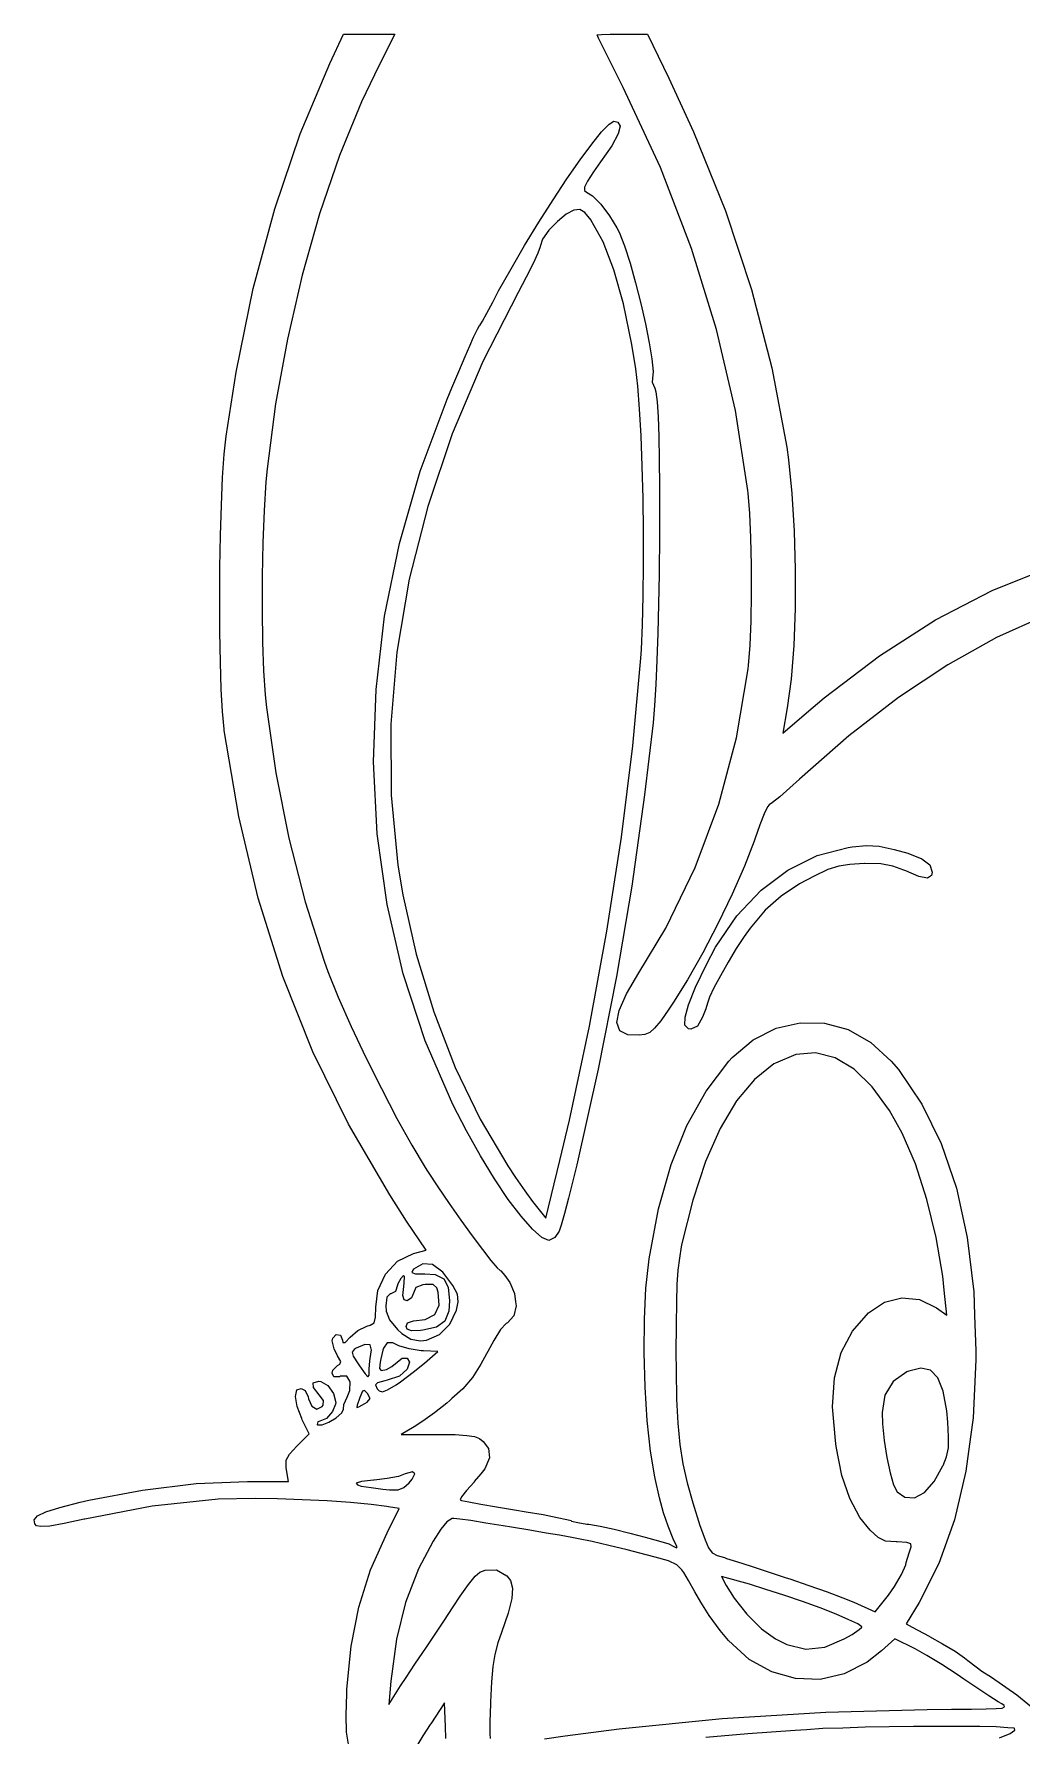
# Model space of a CAD drawing. Extents: x 83.8 to 115, y -111.3 to -88.6.
# Drawn here: x 97.532 to 99.988, y -109.097 to -104.865 of the extents above; entities that cross this region are included whole.
import ezdxf

# ---------------------------------------------------------------- set-up
doc = ezdxf.new("R2010")
doc.units = 0
doc.layers.add('BLACK', color=7, linetype='CONTINUOUS')

msp = doc.modelspace()

# ---------------------------------------------------------------- linework, layer by layer
at = {"layer": 'BLACK', "linetype": 'CONTINUOUS'}
for p, q in [((98.2669, -104.938), (98.3008, -104.865)), ((98.3008, -104.865), (98.4291, -104.865)), ((98.4291, -104.865), (98.3886, -104.944)), ((98.9353, -104.875), (98.9317, -104.867)), ((98.9317, -104.867), (98.932, -104.867)), ((98.932, -104.867), (98.9422, -104.866)), ((98.9452, -104.895), (98.9353, -104.875)), ((98.9422, -104.866), (98.9643, -104.865)), ((98.9643, -104.865), (98.9942, -104.865)), ((98.9942, -104.865), (99.0568, -104.865)), ((99.0568, -104.865), (99.1102, -104.975)), ((98.9601, -104.925), (98.9452, -104.895)), ((98.1937, -105.113), (98.2669, -104.938)), ((98.3886, -104.944), (98.3455, -105.034)), ((98.979, -104.963), (98.9601, -104.925)), ((98.9968, -104.998), (98.979, -104.963)), ((99.089, -105.197), (98.9968, -104.998)), ((99.1102, -104.975), (99.1716, -105.108)), ((98.3455, -105.034), (98.2911, -105.167)), ((98.9429, -105.108), (98.9617, -105.089)), ((98.9617, -105.089), (98.9736, -105.082)), ((98.9736, -105.082), (98.9836, -105.084)), ((98.9836, -105.084), (98.9893, -105.094)), ((98.1303, -105.3), (98.1937, -105.113)), ((98.9183, -105.139), (98.9429, -105.108)), ((98.9841, -105.113), (98.9679, -105.143)), ((98.9893, -105.094), (98.9841, -105.113)), ((99.1716, -105.108), (99.2511, -105.305)), ((98.2911, -105.167), (98.2417, -105.312)), ((98.8892, -105.178), (98.9183, -105.139)), ((98.9679, -105.143), (98.9404, -105.183)), ((98.8567, -105.225), (98.8892, -105.178)), ((98.9226, -105.208), (98.9074, -105.231)), ((98.9404, -105.183), (98.9226, -105.208)), ((99.1664, -105.398), (99.089, -105.197)), ((98.8221, -105.277), (98.8567, -105.225)), ((98.9003, -105.246), (98.9001, -105.254)), ((98.9001, -105.254), (98.9057, -105.258)), ((98.9074, -105.231), (98.9003, -105.246)), ((98.9057, -105.258), (98.9201, -105.267)), ((98.0769, -105.498), (98.1303, -105.3)), ((98.7865, -105.333), (98.8221, -105.277)), ((98.874, -105.303), (98.855, -105.313)), ((98.8741, -105.303), (98.874, -105.303)), ((98.889, -105.301), (98.8741, -105.303)), ((98.9015, -105.309), (98.889, -105.301)), ((98.9201, -105.267), (98.9412, -105.288)), ((98.9412, -105.288), (98.9628, -105.317)), ((98.2417, -105.312), (98.1983, -105.465)), ((98.7513, -105.391), (98.7865, -105.333)), ((98.8329, -105.331), (98.8118, -105.353)), ((98.855, -105.313), (98.8329, -105.331)), ((98.9166, -105.328), (98.9015, -105.309)), ((98.9172, -105.329), (98.9166, -105.328)), ((98.9467, -105.382), (98.9172, -105.329)), ((98.9628, -105.317), (98.9811, -105.347)), ((99.2511, -105.305), (99.3158, -105.5)), ((98.7962, -105.375), (98.79, -105.393)), ((98.8118, -105.353), (98.7962, -105.375)), ((98.9733, -105.451), (98.9467, -105.382)), ((98.9811, -105.347), (98.9862, -105.358)), ((98.9862, -105.358), (98.9995, -105.392)), ((98.7176, -105.449), (98.7513, -105.391)), ((98.7843, -105.41), (98.7723, -105.436)), ((98.7898, -105.394), (98.7843, -105.41)), ((98.79, -105.393), (98.7898, -105.394)), ((98.9995, -105.392), (99.0135, -105.435)), ((99.2287, -105.6), (99.1664, -105.398)), ((98.1983, -105.465), (98.1616, -105.624)), ((98.6866, -105.504), (98.7176, -105.449)), ((98.7554, -105.47), (98.7352, -105.508)), ((98.7723, -105.436), (98.7554, -105.47)), ((98.9972, -105.536), (98.9733, -105.451)), ((99.0135, -105.435), (99.0274, -105.484)), ((98.034, -105.706), (98.0769, -105.498)), ((98.7352, -105.508), (98.6478, -105.679)), ((98.6722, -105.532), (98.6866, -105.504)), ((99.0274, -105.484), (99.0405, -105.535)), ((99.3158, -105.5), (99.3662, -105.695)), ((98.6579, -105.559), (98.6722, -105.532)), ((99.0181, -105.637), (98.9972, -105.536)), ((99.0405, -105.535), (99.0521, -105.586)), ((98.6246, -105.619), (98.6341, -105.599)), ((98.6341, -105.599), (98.6396, -105.59)), ((98.6396, -105.59), (98.6399, -105.59)), ((98.6399, -105.59), (98.6464, -105.579)), ((98.6464, -105.579), (98.6579, -105.559)), ((99.0521, -105.586), (99.0615, -105.633)), ((99.2754, -105.801), (99.2287, -105.6)), ((98.1616, -105.624), (98.1324, -105.785)), ((98.604, -105.667), (98.6156, -105.64)), ((98.6156, -105.64), (98.6246, -105.619)), ((99.0281, -105.698), (99.0181, -105.637)), ((99.0615, -105.633), (99.068, -105.673)), ((98.6478, -105.679), (98.5717, -105.859)), ((98.5883, -105.704), (98.604, -105.667)), ((99.068, -105.673), (99.0708, -105.704)), ((98.0093, -105.865), (98.034, -105.706)), ((98.5709, -105.745), (98.5883, -105.704)), ((99.0331, -105.741), (99.0281, -105.698)), ((99.0692, -105.722), (99.0685, -105.731)), ((99.0708, -105.704), (99.0692, -105.722)), ((99.3662, -105.695), (99.403, -105.892)), ((98.5591, -105.773), (98.5709, -105.745)), ((99.0374, -105.797), (99.0331, -105.741)), ((99.0685, -105.731), (99.0753, -105.746)), ((99.0753, -105.746), (99.078, -105.755)), ((99.078, -105.755), (99.0809, -105.78)), ((98.1324, -105.785), (98.1115, -105.946)), ((98.4919, -105.952), (98.5591, -105.773)), ((99.041, -105.864), (99.0374, -105.797)), ((99.0809, -105.78), (99.0832, -105.817)), ((99.3061, -106), (99.2754, -105.801)), ((99.0832, -105.817), (99.085, -105.866)), ((98.0046, -105.91), (98.0093, -105.865)), ((98.5717, -105.859), (98.5105, -106.04)), ((99.0438, -105.94), (99.041, -105.864)), ((99.085, -105.866), (99.0862, -105.924)), ((99.403, -105.892), (99.4074, -105.924)), ((98.0007, -105.968), (98.0046, -105.91)), ((99.0862, -105.924), (99.0869, -105.989)), ((99.4074, -105.924), (99.416, -106.008)), ((97.9977, -106.037), (98.0007, -105.968)), ((98.1084, -105.979), (98.1039, -106.05)), ((98.1115, -105.946), (98.1084, -105.979)), ((98.44, -106.132), (98.4919, -105.952)), ((99.0458, -106.02), (99.0438, -105.94)), ((99.0469, -106.102), (99.0458, -106.02)), ((99.0869, -105.989), (99.087, -106.059)), ((99.3069, -106.007), (99.3061, -106)), ((99.311, -106.057), (99.3069, -106.007)), ((99.416, -106.008), (99.4216, -106.101)), ((97.9954, -106.112), (97.9977, -106.037)), ((98.1039, -106.05), (98.1007, -106.13)), ((98.5105, -106.04), (98.4646, -106.221)), ((99.087, -106.059), (99.0867, -106.133)), ((99.3139, -106.118), (99.311, -106.057)), ((99.0471, -106.184), (99.0469, -106.102)), ((99.4216, -106.101), (99.4242, -106.197)), ((97.994, -106.192), (97.9954, -106.112)), ((98.1007, -106.13), (98.099, -106.213)), ((98.4034, -106.313), (98.44, -106.132)), ((99.0867, -106.133), (99.0861, -106.184)), ((99.3154, -106.186), (99.3139, -106.118)), ((97.9935, -106.273), (97.994, -106.192)), ((99.0464, -106.262), (99.0471, -106.184)), ((99.0861, -106.184), (99.0858, -106.208)), ((99.3155, -106.256), (99.3154, -106.186)), ((99.9137, -106.249), (100.056, -106.192)), ((98.099, -106.213), (98.0986, -106.297)), ((98.4646, -106.221), (98.434, -106.402)), ((99.0858, -106.208), (99.0845, -106.283)), ((99.4242, -106.197), (99.4238, -106.294)), ((97.9938, -106.352), (97.9935, -106.273)), ((99.0447, -106.334), (99.0464, -106.262)), ((99.3144, -106.324), (99.3155, -106.256)), ((99.7729, -106.322), (99.9137, -106.249)), ((98.0986, -106.297), (98.0998, -106.377)), ((98.3821, -106.495), (98.4034, -106.313)), ((99.0845, -106.283), (99.0827, -106.355)), ((99.4238, -106.294), (99.4204, -106.386)), ((100.043, -106.313), (99.9246, -106.366)), ((97.9951, -106.427), (97.9938, -106.352)), ((99.0418, -106.396), (99.0447, -106.334)), ((99.0827, -106.355), (99.0804, -106.422)), ((99.3119, -106.385), (99.3144, -106.324)), ((99.6336, -106.411), (99.7729, -106.322)), ((98.0998, -106.377), (98.1025, -106.449)), ((98.434, -106.402), (98.419, -106.581)), ((99.0405, -106.417), (99.0418, -106.396)), ((99.3081, -106.435), (99.3119, -106.385)), ((99.4204, -106.386), (99.4139, -106.469)), ((99.9246, -106.366), (99.8037, -106.434)), ((97.9972, -106.494), (97.9951, -106.427)), ((99.0205, -106.635), (99.0405, -106.417)), ((99.0804, -106.422), (99.0776, -106.483)), ((99.2783, -106.615), (99.3071, -106.444)), ((99.3071, -106.444), (99.3081, -106.435)), ((99.4961, -106.516), (99.6336, -106.411)), ((99.8037, -106.434), (99.6812, -106.515)), ((98.1025, -106.449), (98.1067, -106.508)), ((99.0776, -106.483), (99.0744, -106.535)), ((99.4139, -106.469), (99.4044, -106.541)), ((98.0004, -106.55), (97.9972, -106.494)), ((98.1067, -106.508), (98.1101, -106.54)), ((98.376, -106.675), (98.3821, -106.495)), ((99.4522, -106.553), (99.4961, -106.516)), ((99.6812, -106.515), (99.5579, -106.61)), ((98.0044, -106.594), (98.0004, -106.55)), ((98.1101, -106.54), (98.1328, -106.702)), ((99.0744, -106.535), (99.0708, -106.578)), ((99.4044, -106.541), (99.3935, -106.604)), ((99.3935, -106.604), (99.4522, -106.553)), ((98.0048, -106.597), (98.0044, -106.594)), ((98.0409, -106.811), (98.0048, -106.597)), ((98.419, -106.581), (98.4198, -106.758)), ((99.0708, -106.578), (99.0499, -106.757)), ((99.2344, -106.78), (99.2783, -106.615)), ((99.5579, -106.61), (99.4345, -106.718)), ((98.9922, -106.862), (99.0205, -106.635)), ((98.3852, -106.854), (98.376, -106.675)), ((98.1328, -106.702), (98.165, -106.865)), ((99.4104, -106.74), (99.386, -106.762)), ((99.4345, -106.718), (99.4104, -106.74)), ((98.4198, -106.758), (98.4365, -106.932)), ((99.0499, -106.757), (99.018, -106.984)), ((99.1757, -106.938), (99.2344, -106.78)), ((99.3595, -106.782), (99.3554, -106.787)), ((99.3681, -106.776), (99.3595, -106.782)), ((99.386, -106.762), (99.3681, -106.776)), ((98.0892, -107.014), (98.0409, -106.811)), ((99.3469, -106.804), (99.3359, -106.832)), ((99.3554, -106.787), (99.3469, -106.804)), ((98.165, -106.865), (98.2055, -107.023)), ((98.4097, -107.03), (98.3852, -106.854)), ((98.956, -107.096), (98.9922, -106.862)), ((99.3235, -106.867), (99.3218, -106.872)), ((99.3359, -106.832), (99.3235, -106.867)), ((99.3218, -106.872), (99.2981, -106.934)), ((99.4062, -106.944), (99.4788, -106.908)), ((99.4788, -106.908), (99.556, -106.888)), ((99.556, -106.888), (99.5659, -106.886)), ((99.5659, -106.886), (99.6014, -106.883)), ((99.6014, -106.883), (99.6328, -106.885)), ((99.6328, -106.885), (99.67, -106.893)), ((99.67, -106.893), (99.7042, -106.902)), ((99.7042, -106.902), (99.7387, -106.916)), ((98.4365, -106.932), (98.4487, -107.006)), ((99.1024, -107.089), (99.1757, -106.938)), ((99.2981, -106.934), (99.2674, -107.004)), ((99.3394, -106.994), (99.4062, -106.944)), ((99.5056, -106.943), (99.4717, -106.959)), ((99.5326, -106.934), (99.5056, -106.943)), ((99.5601, -106.93), (99.5326, -106.934)), ((99.5953, -106.928), (99.5601, -106.93)), ((99.5967, -106.928), (99.5953, -106.928)), ((99.637, -106.929), (99.5967, -106.928)), ((99.6673, -106.934), (99.637, -106.929)), ((99.6944, -106.944), (99.6673, -106.934)), ((99.6989, -106.946), (99.6944, -106.944)), ((99.7318, -106.96), (99.6989, -106.946)), ((99.7387, -106.916), (99.7586, -106.931)), ((99.7586, -106.931), (99.765, -106.949)), ((99.765, -106.949), (99.7633, -106.958)), ((99.018, -106.984), (98.9798, -107.209)), ((99.2791, -107.058), (99.3394, -106.994)), ((99.4352, -106.978), (99.3891, -107.009)), ((99.4717, -106.959), (99.4352, -106.978)), ((99.7528, -106.964), (99.7318, -106.96)), ((99.7633, -106.958), (99.7528, -106.964)), ((98.1504, -107.209), (98.0892, -107.014)), ((98.2055, -107.023), (98.2529, -107.171)), ((98.4494, -107.202), (98.4097, -107.03)), ((98.4487, -107.006), (98.4818, -107.153)), ((99.2674, -107.004), (99.232, -107.078)), ((99.3891, -107.009), (99.3498, -107.044)), ((99.232, -107.078), (99.1943, -107.15)), ((99.2263, -107.136), (99.2791, -107.058)), ((99.3498, -107.044), (99.3118, -107.089)), ((98.9127, -107.332), (98.956, -107.096)), ((99.0354, -107.2), (99.1024, -107.089)), ((99.297, -107.109), (99.2778, -107.139)), ((99.3118, -107.089), (99.297, -107.109)), ((98.4818, -107.153), (98.5255, -107.297)), ((99.1943, -107.15), (99.1565, -107.217)), ((99.2033, -107.179), (99.2263, -107.136)), ((99.2778, -107.139), (99.2576, -107.173)), ((98.2249, -107.396), (98.1504, -107.209)), ((98.2529, -107.171), (98.262, -107.196)), ((98.262, -107.196), (98.2883, -107.26)), ((98.5044, -107.369), (98.4494, -107.202)), ((98.9798, -107.209), (98.9344, -107.439)), ((99.0045, -107.252), (99.0354, -107.2)), ((99.1766, -107.235), (99.2033, -107.179)), ((99.2383, -107.207), (99.2221, -107.237)), ((99.2576, -107.173), (99.2383, -107.207)), ((99.1565, -107.217), (99.1212, -107.273)), ((99.159, -107.279), (99.1766, -107.235)), ((99.2221, -107.237), (99.2109, -107.26)), ((98.2883, -107.26), (98.3205, -107.333)), ((98.9807, -107.323), (98.9862, -107.293)), ((98.9862, -107.293), (99.0045, -107.252)), ((99.1101, -107.29), (99.0897, -107.319)), ((99.1212, -107.273), (99.1101, -107.29)), ((99.1502, -107.31), (99.159, -107.279)), ((99.2021, -107.289), (99.1941, -107.31)), ((99.2065, -107.275), (99.2021, -107.289)), ((99.2067, -107.273), (99.2065, -107.275)), ((99.2109, -107.26), (99.2067, -107.273)), ((98.3205, -107.333), (98.3569, -107.41)), ((98.5255, -107.297), (98.5789, -107.435)), ((98.8628, -107.566), (98.9127, -107.332)), ((98.9879, -107.344), (98.9807, -107.323)), ((99.0897, -107.319), (99.0747, -107.337)), ((99.1501, -107.33), (99.1502, -107.31)), ((99.1585, -107.339), (99.1501, -107.33)), ((99.1809, -107.332), (99.1649, -107.34)), ((99.1941, -107.31), (99.1809, -107.332)), ((99.3765, -107.337), (99.4361, -107.324)), ((99.4361, -107.324), (99.4966, -107.325)), ((99.4966, -107.325), (99.5558, -107.341)), ((98.573, -107.527), (98.5044, -107.369)), ((99.0077, -107.354), (98.9879, -107.344)), ((99.0366, -107.355), (99.0077, -107.354)), ((99.0507, -107.353), (99.0366, -107.355)), ((99.0626, -107.348), (99.0507, -107.353)), ((99.0747, -107.337), (99.0626, -107.348)), ((99.1649, -107.34), (99.1585, -107.339)), ((99.2678, -107.41), (99.3197, -107.366)), ((99.3197, -107.366), (99.3765, -107.337)), ((99.5558, -107.341), (99.6119, -107.373)), ((99.6119, -107.373), (99.6627, -107.419)), ((98.3132, -107.576), (98.2249, -107.396)), ((98.3569, -107.41), (98.3953, -107.487)), ((99.2025, -107.494), (99.259, -107.419)), ((99.259, -107.419), (99.2678, -107.41)), ((99.4255, -107.403), (99.3755, -107.424)), ((99.475, -107.399), (99.4255, -107.403)), ((99.5234, -107.411), (99.475, -107.399)), ((99.5705, -107.439), (99.5234, -107.411)), ((99.6627, -107.419), (99.6806, -107.44)), ((98.5789, -107.435), (98.6408, -107.564)), ((98.9344, -107.439), (98.881, -107.677)), ((99.3707, -107.426), (99.3228, -107.465)), ((99.3755, -107.424), (99.3707, -107.426)), ((99.6158, -107.483), (99.5705, -107.439)), ((99.6806, -107.44), (99.7392, -107.526)), ((98.3953, -107.487), (98.434, -107.562)), ((99.1549, -107.579), (99.2025, -107.494)), ((99.3228, -107.465), (99.2783, -107.518)), ((99.6588, -107.542), (99.6158, -107.483)), ((98.6066, -107.593), (98.573, -107.527)), ((99.2783, -107.518), (99.2376, -107.587)), ((99.69, -107.598), (99.6588, -107.542)), ((99.7392, -107.526), (99.7873, -107.624)), ((98.416, -107.752), (98.3132, -107.576)), ((98.434, -107.562), (98.4709, -107.628)), ((98.6408, -107.564), (98.71, -107.68)), ((98.8393, -107.666), (98.8628, -107.566)), ((99.1157, -107.676), (99.1549, -107.579)), ((99.2376, -107.587), (99.2011, -107.669)), ((98.4709, -107.628), (98.504, -107.684)), ((98.6416, -107.655), (98.6066, -107.593)), ((99.723, -107.675), (99.69, -107.598)), ((99.7873, -107.624), (99.8248, -107.735)), ((98.6767, -107.712), (98.6416, -107.655)), ((98.8044, -107.81), (98.8393, -107.666)), ((99.2011, -107.669), (99.1693, -107.765)), ((98.504, -107.684), (98.5098, -107.693)), ((98.5098, -107.693), (98.5356, -107.732)), ((98.7107, -107.763), (98.6767, -107.712)), ((98.71, -107.68), (98.729, -107.709)), ((98.729, -107.709), (98.7517, -107.742)), ((98.8721, -107.714), (98.8608, -107.76)), ((98.881, -107.677), (98.8721, -107.714)), ((99.0846, -107.787), (99.1157, -107.676)), ((99.7517, -107.763), (99.723, -107.675)), ((98.458, -107.817), (98.416, -107.752)), ((98.5356, -107.732), (98.5638, -107.773)), ((98.7517, -107.742), (98.771, -107.768)), ((99.8248, -107.735), (99.8517, -107.858)), ((98.5638, -107.773), (98.5928, -107.815)), ((98.7425, -107.805), (98.7107, -107.763)), ((98.771, -107.768), (98.7839, -107.785)), ((98.7839, -107.785), (98.8044, -107.81)), ((98.8508, -107.798), (98.8427, -107.827)), ((98.8608, -107.76), (98.8508, -107.798)), ((99.0611, -107.911), (99.0846, -107.787)), ((99.1693, -107.765), (99.1425, -107.873)), ((99.7748, -107.858), (99.7517, -107.763)), ((98.5067, -107.889), (98.458, -107.817)), ((98.5928, -107.815), (98.6209, -107.854)), ((98.7708, -107.837), (98.7425, -107.805)), ((98.7944, -107.858), (98.7708, -107.837)), ((98.8376, -107.842), (98.8269, -107.858)), ((98.8427, -107.827), (98.8376, -107.842)), ((98.6209, -107.854), (98.6464, -107.888)), ((98.812, -107.865), (98.7944, -107.858)), ((98.8269, -107.858), (98.812, -107.865)), ((99.1409, -107.881), (99.1362, -107.909)), ((99.1425, -107.873), (99.1409, -107.881)), ((99.7909, -107.954), (99.7748, -107.858)), ((99.8517, -107.858), (99.8679, -107.993)), ((98.4053, -107.949), (98.4353, -107.917)), ((98.4353, -107.917), (98.4754, -107.898)), ((98.4984, -107.923), (98.4748, -107.937)), ((98.4754, -107.898), (98.5067, -107.889)), ((98.5228, -107.925), (98.4984, -107.923)), ((98.5482, -107.944), (98.5228, -107.925)), ((98.6464, -107.888), (98.6676, -107.915)), ((98.6676, -107.915), (98.683, -107.933)), ((99.0531, -107.984), (99.0601, -107.918)), ((99.0601, -107.918), (99.0611, -107.911)), ((99.1362, -107.909), (99.1327, -107.939)), ((98.3869, -107.99), (98.4053, -107.949)), ((98.4436, -107.96), (98.4363, -107.973)), ((98.4507, -107.952), (98.4436, -107.96)), ((98.4532, -107.955), (98.4507, -107.952)), ((98.4508, -107.98), (98.4519, -107.971)), ((98.4519, -107.971), (98.4532, -107.955)), ((98.4737, -107.939), (98.4711, -107.945)), ((98.4711, -107.945), (98.4801, -107.948)), ((98.4748, -107.937), (98.4737, -107.939)), ((98.4801, -107.948), (98.5031, -107.948)), ((98.5031, -107.948), (98.529, -107.95)), ((98.529, -107.95), (98.5503, -107.961)), ((98.5732, -107.977), (98.5482, -107.944)), ((98.5503, -107.961), (98.5613, -107.981)), ((98.683, -107.933), (98.6907, -107.94)), ((98.6907, -107.94), (98.6927, -107.941)), ((98.6927, -107.941), (98.7023, -107.952)), ((98.7023, -107.952), (98.7146, -107.97)), ((98.7146, -107.97), (98.7263, -107.997)), ((99.1327, -107.939), (99.1302, -107.975)), ((99.7948, -107.989), (99.7909, -107.954)), ((98.3817, -108.031), (98.3869, -107.99)), ((98.4092, -108.006), (98.4067, -108.028)), ((98.4175, -107.998), (98.4092, -108.006)), ((98.4192, -107.998), (98.4175, -107.998)), ((98.4302, -107.992), (98.4192, -107.998)), ((98.4317, -107.987), (98.4302, -107.992)), ((98.4363, -107.973), (98.4317, -107.987)), ((98.449, -108.002), (98.4508, -107.98)), ((98.4521, -108.013), (98.449, -108.002)), ((98.4592, -108.015), (98.4521, -108.013)), ((98.4703, -108.008), (98.4592, -108.015)), ((98.4748, -107.996), (98.4703, -108.008)), ((98.4813, -107.982), (98.4748, -107.996)), ((98.4983, -107.976), (98.4813, -107.982)), ((98.5043, -107.975), (98.4983, -107.976)), ((98.5237, -107.975), (98.5043, -107.975)), ((98.5331, -107.983), (98.5237, -107.975)), ((98.5365, -107.994), (98.5331, -107.983)), ((98.5391, -108.026), (98.5365, -107.994)), ((98.5613, -107.981), (98.5645, -108.015)), ((98.5843, -107.999), (98.5732, -107.977)), ((98.5863, -108.018), (98.5843, -107.999)), ((98.7263, -107.997), (98.7291, -108.018)), ((99.0493, -108.061), (99.0531, -107.984)), ((99.1302, -107.975), (99.1287, -108.019)), ((99.6464, -108.019), (99.6895, -108.008)), ((99.6895, -108.008), (99.7333, -108.012)), ((99.7333, -108.012), (99.7753, -108.033)), ((99.8008, -108.051), (99.7948, -107.989)), ((99.8679, -107.993), (99.8701, -108.051)), ((98.3809, -108.056), (98.3817, -108.031)), ((98.4067, -108.028), (98.4075, -108.041)), ((98.4075, -108.041), (98.4156, -108.063)), ((98.5041, -108.062), (98.5283, -108.049)), ((98.5283, -108.049), (98.5391, -108.026)), ((98.5627, -108.041), (98.5529, -108.066)), ((98.5645, -108.015), (98.5627, -108.041)), ((98.5656, -108.073), (98.5819, -108.039)), ((98.5819, -108.039), (98.5863, -108.018)), ((98.7246, -108.053), (98.709, -108.07)), ((98.7304, -108.028), (98.7246, -108.053)), ((98.7291, -108.018), (98.7304, -108.028)), ((99.1287, -108.019), (99.1279, -108.075)), ((99.5664, -108.091), (99.6066, -108.045)), ((99.6066, -108.045), (99.6464, -108.019)), ((99.7753, -108.033), (99.8008, -108.051)), ((99.8701, -108.051), (99.8733, -108.14)), ((98.3174, -108.106), (98.3371, -108.089)), ((98.3371, -108.089), (98.3588, -108.078)), ((98.3588, -108.078), (98.3676, -108.076)), ((98.3676, -108.076), (98.377, -108.07)), ((98.377, -108.07), (98.3809, -108.056)), ((98.4156, -108.063), (98.435, -108.087)), ((98.435, -108.087), (98.4459, -108.097)), ((98.4459, -108.097), (98.4684, -108.111)), ((98.4567, -108.079), (98.4599, -108.07)), ((98.4594, -108.086), (98.4567, -108.079)), ((98.4702, -108.09), (98.4594, -108.086)), ((98.4599, -108.07), (98.4754, -108.065)), ((98.4928, -108.089), (98.4702, -108.09)), ((98.4754, -108.065), (98.5041, -108.062)), ((98.4986, -108.088), (98.4928, -108.089)), ((98.5324, -108.081), (98.4986, -108.088)), ((98.5529, -108.066), (98.5324, -108.081)), ((98.5395, -108.099), (98.5656, -108.073)), ((98.6918, -108.087), (98.6745, -108.114)), ((98.7058, -108.072), (98.6918, -108.087)), ((98.709, -108.07), (98.7058, -108.072)), ((99.0487, -108.144), (99.0493, -108.061)), ((99.1279, -108.075), (99.1278, -108.144)), ((99.5382, -108.144), (99.5664, -108.091)), ((98.2733, -108.115), (98.2746, -108.108)), ((98.2778, -108.135), (98.2733, -108.115)), ((98.2746, -108.108), (98.283, -108.099)), ((98.2861, -108.152), (98.2778, -108.135)), ((98.283, -108.099), (98.2934, -108.101)), ((98.2934, -108.101), (98.2986, -108.113)), ((98.2986, -108.113), (98.2996, -108.119)), ((98.2996, -108.119), (98.305, -108.119)), ((98.305, -108.119), (98.3174, -108.106)), ((98.3277, -108.136), (98.3223, -108.143)), ((98.3327, -108.133), (98.3277, -108.136)), ((98.3541, -108.124), (98.3327, -108.133)), ((98.3678, -108.125), (98.3541, -108.124)), ((98.3711, -108.138), (98.3678, -108.125)), ((98.3703, -108.142), (98.3711, -108.138)), ((98.399, -108.138), (98.3937, -108.16)), ((98.4004, -108.133), (98.399, -108.138)), ((98.4095, -108.12), (98.4004, -108.133)), ((98.4238, -108.12), (98.4095, -108.12)), ((98.4386, -108.127), (98.4238, -108.12)), ((98.464, -108.135), (98.4386, -108.127)), ((98.4941, -108.14), (98.464, -108.135)), ((98.4684, -108.111), (98.4927, -108.115)), ((98.4927, -108.115), (98.5075, -108.113)), ((98.5, -108.14), (98.4941, -108.14)), ((98.5358, -108.141), (98.5, -108.14)), ((98.5075, -108.113), (98.5395, -108.099)), ((98.6745, -108.114), (98.6598, -108.141)), ((99.8733, -108.14), (99.8732, -108.162)), ((98.2749, -108.188), (98.2861, -108.176)), ((98.2943, -108.166), (98.2861, -108.152)), ((98.2861, -108.176), (98.2923, -108.173)), ((98.2923, -108.173), (98.2943, -108.166)), ((98.3223, -108.143), (98.3253, -108.153)), ((98.3253, -108.153), (98.3374, -108.172)), ((98.3374, -108.172), (98.3409, -108.177)), ((98.3409, -108.177), (98.3548, -108.197)), ((98.3651, -108.185), (98.3664, -108.165)), ((98.3664, -108.165), (98.3703, -108.142)), ((98.3922, -108.168), (98.3906, -108.184)), ((98.3937, -108.16), (98.3922, -108.168)), ((98.4077, -108.186), (98.4214, -108.179)), ((98.4214, -108.179), (98.4342, -108.168)), ((98.4342, -108.168), (98.4351, -108.167)), ((98.4351, -108.167), (98.4469, -108.158)), ((98.4469, -108.158), (98.4593, -108.158)), ((98.4593, -108.158), (98.465, -108.168)), ((98.465, -108.168), (98.4598, -108.185)), ((98.4742, -108.193), (98.5025, -108.17)), ((98.5025, -108.17), (98.5358, -108.141)), ((98.6429, -108.173), (98.6221, -108.206)), ((98.6563, -108.147), (98.6429, -108.173)), ((98.6598, -108.141), (98.6563, -108.147)), ((99.0511, -108.23), (99.0487, -108.144)), ((99.1278, -108.144), (99.128, -108.189)), ((99.522, -108.207), (99.5382, -108.144)), ((99.8732, -108.162), (99.8663, -108.306)), ((98.2256, -108.219), (98.2395, -108.215)), ((98.2262, -108.231), (98.2256, -108.219)), ((98.2395, -108.215), (98.2445, -108.216)), ((98.2445, -108.216), (98.262, -108.226)), ((98.2733, -108.195), (98.2749, -108.188)), ((98.2775, -108.204), (98.2733, -108.195)), ((98.2924, -108.204), (98.2775, -108.204)), ((98.2932, -108.203), (98.2924, -108.204)), ((98.3094, -108.203), (98.2932, -108.203)), ((98.3172, -108.215), (98.3094, -108.203)), ((98.3171, -108.238), (98.3179, -108.217)), ((98.3179, -108.217), (98.3172, -108.215)), ((98.3548, -108.197), (98.3619, -108.204)), ((98.3619, -108.204), (98.3646, -108.2)), ((98.3646, -108.2), (98.3651, -108.185)), ((98.3854, -108.219), (98.3803, -108.224)), ((98.3803, -108.224), (98.3851, -108.234)), ((98.4035, -108.214), (98.3854, -108.219)), ((98.3906, -108.184), (98.3951, -108.189)), ((98.3951, -108.189), (98.4077, -108.186)), ((98.4094, -108.213), (98.4035, -108.214)), ((98.4405, -108.203), (98.4094, -108.213)), ((98.4107, -108.237), (98.4324, -108.224)), ((98.4324, -108.224), (98.4428, -108.217)), ((98.4598, -108.185), (98.4405, -108.203)), ((98.4428, -108.217), (98.4742, -108.193)), ((98.6221, -108.206), (98.5981, -108.234)), ((99.128, -108.189), (99.1293, -108.26)), ((99.5173, -108.279), (99.522, -108.207)), ((99.6676, -108.216), (99.647, -108.25)), ((99.7015, -108.192), (99.6676, -108.216)), ((99.7063, -108.19), (99.7015, -108.192)), ((99.7365, -108.183), (99.7063, -108.19)), ((99.7605, -108.188), (99.7365, -108.183)), ((99.7788, -108.207), (99.7605, -108.188)), ((99.7921, -108.24), (99.7788, -108.207)), ((98.1816, -108.253), (98.1851, -108.237)), ((98.1857, -108.278), (98.1816, -108.253)), ((98.1851, -108.237), (98.1962, -108.233)), ((98.1962, -108.233), (98.2055, -108.238)), ((98.2055, -108.238), (98.2134, -108.254)), ((98.2134, -108.254), (98.2142, -108.259)), ((98.2142, -108.259), (98.2226, -108.277)), ((98.2406, -108.249), (98.2262, -108.231)), ((98.2518, -108.263), (98.2406, -108.249)), ((98.2504, -108.275), (98.2518, -108.263)), ((98.262, -108.226), (98.2759, -108.246)), ((98.2759, -108.246), (98.2817, -108.268)), ((98.3017, -108.273), (98.3099, -108.255)), ((98.3099, -108.255), (98.3171, -108.238)), ((98.3407, -108.258), (98.3354, -108.275)), ((98.3414, -108.256), (98.3407, -108.258)), ((98.348, -108.24), (98.3414, -108.256)), ((98.3537, -108.238), (98.348, -108.24)), ((98.3611, -108.246), (98.3537, -108.238)), ((98.3539, -108.271), (98.3602, -108.267)), ((98.3602, -108.267), (98.3672, -108.258)), ((98.3672, -108.258), (98.3611, -108.246)), ((98.3851, -108.234), (98.3902, -108.239)), ((98.3902, -108.239), (98.3981, -108.242)), ((98.3981, -108.242), (98.4107, -108.237)), ((98.5657, -108.263), (98.5579, -108.27)), ((98.5709, -108.258), (98.5657, -108.263)), ((98.5981, -108.234), (98.5709, -108.258)), ((99.0563, -108.313), (99.0511, -108.23)), ((99.1293, -108.26), (99.1322, -108.32)), ((99.647, -108.25), (99.6402, -108.293)), ((99.8008, -108.289), (99.7921, -108.24)), ((98.1972, -108.308), (98.1857, -108.278)), ((98.1986, -108.311), (98.1972, -108.308)), ((98.2226, -108.277), (98.235, -108.285)), ((98.235, -108.285), (98.2478, -108.278)), ((98.2589, -108.308), (98.2424, -108.315)), ((98.2478, -108.278), (98.2504, -108.275)), ((98.2737, -108.291), (98.2589, -108.308)), ((98.2651, -108.317), (98.2833, -108.306)), ((98.2815, -108.272), (98.2737, -108.291)), ((98.2817, -108.268), (98.2815, -108.272)), ((98.2833, -108.306), (98.2971, -108.294)), ((98.2971, -108.294), (98.3009, -108.285)), ((98.3009, -108.285), (98.3017, -108.273)), ((98.3354, -108.275), (98.3342, -108.281)), ((98.3342, -108.281), (98.3396, -108.279)), ((98.3396, -108.279), (98.3539, -108.271)), ((98.5273, -108.294), (98.4984, -108.315)), ((98.5579, -108.27), (98.5273, -108.294)), ((99.524, -108.363), (99.5173, -108.279)), ((99.6402, -108.293), (99.6412, -108.321)), ((99.8035, -108.317), (99.8008, -108.289)), ((99.8663, -108.306), (99.8599, -108.354)), ((98.185, -108.377), (98.2155, -108.346)), ((98.2155, -108.346), (98.1986, -108.311)), ((98.2375, -108.316), (98.2358, -108.323)), ((98.2358, -108.323), (98.2367, -108.324)), ((98.2367, -108.324), (98.2477, -108.324)), ((98.2424, -108.315), (98.2375, -108.316)), ((98.2477, -108.324), (98.2651, -108.317)), ((98.4767, -108.329), (98.4442, -108.348)), ((98.4442, -108.348), (98.5379, -108.348)), ((98.4984, -108.315), (98.4767, -108.329)), ((98.5379, -108.348), (98.5791, -108.348)), ((98.5791, -108.348), (98.6079, -108.35)), ((98.6079, -108.35), (98.6268, -108.353)), ((99.0642, -108.389), (99.0563, -108.313)), ((99.1322, -108.32), (99.1371, -108.373)), ((99.6412, -108.321), (99.6453, -108.363)), ((99.8057, -108.354), (99.8035, -108.317)), ((98.1668, -108.397), (98.185, -108.377)), ((98.6268, -108.353), (98.6391, -108.358)), ((98.6391, -108.358), (98.6483, -108.365)), ((98.6483, -108.365), (98.6614, -108.383)), ((98.6614, -108.383), (98.6639, -108.406)), ((99.0748, -108.453), (99.0642, -108.389)), ((99.1371, -108.373), (99.1447, -108.421)), ((99.5262, -108.378), (99.524, -108.363)), ((99.5405, -108.45), (99.5262, -108.378)), ((99.6453, -108.363), (99.6518, -108.405)), ((99.8005, -108.403), (99.8049, -108.381)), ((99.8049, -108.381), (99.8057, -108.354)), ((99.8599, -108.354), (99.8486, -108.439)), ((98.1584, -108.43), (98.1588, -108.412)), ((98.1593, -108.436), (98.1584, -108.43)), ((98.1588, -108.412), (98.1668, -108.397)), ((98.164, -108.465), (98.1593, -108.436)), ((98.6523, -108.433), (98.6422, -108.446)), ((98.6639, -108.406), (98.6523, -108.433)), ((99.1447, -108.421), (99.1552, -108.468)), ((99.6518, -108.405), (99.6599, -108.443)), ((99.7698, -108.465), (99.7916, -108.426)), ((99.7916, -108.426), (99.7919, -108.425)), ((99.7919, -108.425), (99.8005, -108.403)), ((97.8015, -108.486), (97.935, -108.47)), ((97.935, -108.47), (98.0621, -108.465)), ((98.0621, -108.465), (98.164, -108.465)), ((98.3459, -108.465), (98.3328, -108.469)), ((98.3328, -108.469), (98.3358, -108.473)), ((98.3358, -108.473), (98.3454, -108.476)), ((98.3454, -108.476), (98.3696, -108.48)), ((98.3755, -108.461), (98.3459, -108.465)), ((98.3775, -108.461), (98.3755, -108.461)), ((98.4098, -108.457), (98.3775, -108.461)), ((98.4377, -108.452), (98.4098, -108.457)), ((98.4546, -108.446), (98.4377, -108.452)), ((98.451, -108.48), (98.4644, -108.468)), ((98.4725, -108.441), (98.4546, -108.446)), ((98.4644, -108.468), (98.4719, -108.459)), ((98.4719, -108.459), (98.4786, -108.446)), ((98.4786, -108.446), (98.4725, -108.441)), ((98.6256, -108.466), (98.6068, -108.487)), ((98.6262, -108.465), (98.6256, -108.466)), ((98.6422, -108.446), (98.6262, -108.465)), ((99.0756, -108.457), (99.0748, -108.453)), ((99.0865, -108.505), (99.0756, -108.457)), ((99.1552, -108.468), (99.1693, -108.518)), ((99.5596, -108.507), (99.5405, -108.45)), ((99.6599, -108.443), (99.6688, -108.473)), ((99.6688, -108.473), (99.6777, -108.49)), ((99.7456, -108.492), (99.7698, -108.465)), ((99.8486, -108.439), (99.8204, -108.56)), ((97.5963, -108.529), (97.6462, -108.516)), ((97.6462, -108.516), (97.6679, -108.511)), ((97.6679, -108.511), (97.8015, -108.486)), ((97.9892, -108.509), (97.8254, -108.526)), ((98.0817, -108.507), (97.9892, -108.509)), ((98.1374, -108.508), (98.0817, -108.507)), ((98.1983, -108.51), (98.1374, -108.508)), ((98.2602, -108.513), (98.1983, -108.51)), ((98.3187, -108.517), (98.2602, -108.513)), ((98.3697, -108.522), (98.3187, -108.517)), ((98.3696, -108.48), (98.3987, -108.484)), ((98.3987, -108.484), (98.4152, -108.485)), ((98.4152, -108.485), (98.4367, -108.485)), ((98.4367, -108.485), (98.451, -108.48)), ((98.5944, -108.503), (98.5908, -108.51)), ((98.5908, -108.51), (98.5949, -108.512)), ((98.6068, -108.487), (98.5944, -108.503)), ((98.5949, -108.512), (98.6129, -108.515)), ((98.6129, -108.515), (98.6428, -108.521)), ((98.6428, -108.521), (98.6815, -108.528)), ((99.0967, -108.543), (99.0865, -108.505)), ((99.1693, -108.518), (99.1874, -108.574)), ((99.5848, -108.554), (99.5596, -108.507)), ((99.6777, -108.49), (99.6965, -108.504)), ((99.6965, -108.504), (99.7206, -108.505)), ((99.7206, -108.505), (99.7456, -108.492)), ((97.5318, -108.56), (97.5404, -108.55)), ((97.5341, -108.57), (97.5318, -108.56)), ((97.5404, -108.55), (97.5615, -108.54)), ((97.5615, -108.54), (97.5963, -108.529)), ((97.6567, -108.558), (97.6065, -108.569)), ((97.6582, -108.558), (97.6567, -108.558)), ((97.8254, -108.526), (97.6582, -108.558)), ((98.4088, -108.527), (98.3697, -108.522)), ((98.4128, -108.528), (98.4088, -108.527)), ((98.4096, -108.592), (98.4398, -108.532)), ((98.4398, -108.532), (98.4128, -108.528)), ((98.5711, -108.557), (98.5584, -108.565)), ((98.5758, -108.557), (98.5711, -108.557)), ((98.5902, -108.558), (98.5758, -108.557)), ((98.6177, -108.562), (98.5902, -108.558)), ((98.6548, -108.568), (98.6177, -108.562)), ((98.6815, -108.528), (98.7264, -108.535)), ((98.7264, -108.535), (98.7552, -108.54)), ((98.7552, -108.54), (98.7974, -108.547)), ((98.7974, -108.547), (98.8322, -108.554)), ((98.8322, -108.554), (98.8565, -108.559)), ((98.8565, -108.559), (98.8673, -108.562)), ((98.8673, -108.562), (98.8683, -108.563)), ((98.8683, -108.563), (98.8835, -108.567)), ((99.1082, -108.576), (99.0967, -108.543)), ((99.6104, -108.586), (99.5848, -108.554)), ((99.8204, -108.56), (99.7816, -108.669)), ((97.5383, -108.575), (97.5341, -108.57)), ((97.5485, -108.577), (97.5383, -108.575)), ((97.5708, -108.576), (97.5485, -108.577)), ((97.6065, -108.569), (97.5708, -108.576)), ((98.3686, -108.684), (98.4096, -108.592)), ((98.5433, -108.583), (98.5237, -108.613)), ((98.5584, -108.565), (98.5433, -108.583)), ((98.6981, -108.575), (98.6548, -108.568)), ((98.7192, -108.578), (98.6981, -108.575)), ((98.7645, -108.586), (98.7192, -108.578)), ((98.8054, -108.593), (98.7645, -108.586)), ((98.8384, -108.598), (98.8054, -108.593)), ((98.86, -108.602), (98.8384, -108.598)), ((98.865, -108.603), (98.86, -108.602)), ((98.8858, -108.607), (98.865, -108.603)), ((98.8835, -108.567), (98.9059, -108.571)), ((98.9059, -108.571), (98.9115, -108.571)), ((98.9115, -108.571), (98.9391, -108.576)), ((98.9391, -108.576), (98.9741, -108.583)), ((98.9741, -108.583), (99.0127, -108.593)), ((99.0127, -108.593), (99.0508, -108.603)), ((99.0508, -108.603), (99.0844, -108.612)), ((99.1228, -108.611), (99.1082, -108.576)), ((99.1874, -108.574), (99.189, -108.578)), ((99.189, -108.578), (99.2, -108.61)), ((99.6303, -108.604), (99.6104, -108.586)), ((99.649, -108.613), (99.6303, -108.604)), ((98.5237, -108.613), (98.4878, -108.682)), ((98.919, -108.614), (98.8858, -108.607)), ((98.9605, -108.624), (98.919, -108.614)), ((99.0066, -108.635), (98.9605, -108.624)), ((99.0535, -108.647), (99.0066, -108.635)), ((99.0763, -108.653), (99.0535, -108.647)), ((99.0844, -108.612), (99.1097, -108.62)), ((99.1097, -108.62), (99.1226, -108.626)), ((99.1226, -108.626), (99.1288, -108.63)), ((99.1305, -108.627), (99.1228, -108.611)), ((99.1288, -108.63), (99.1305, -108.627)), ((99.2, -108.61), (99.2088, -108.63)), ((99.2088, -108.63), (99.2179, -108.642)), ((99.2179, -108.642), (99.2302, -108.649)), ((99.675, -108.615), (99.649, -108.613)), ((99.6773, -108.615), (99.675, -108.615)), ((99.7014, -108.616), (99.6773, -108.615)), ((99.7004, -108.666), (99.7071, -108.642)), ((99.7119, -108.62), (99.7014, -108.616)), ((99.7071, -108.642), (99.7122, -108.627)), ((99.7122, -108.627), (99.7119, -108.62)), ((98.3391, -108.777), (98.3686, -108.684)), ((98.4878, -108.682), (98.4557, -108.766)), ((98.6289, -108.7), (98.6397, -108.69)), ((98.6397, -108.69), (98.6531, -108.685)), ((98.6531, -108.685), (98.6819, -108.684)), ((98.6819, -108.684), (98.7075, -108.699)), ((99.1091, -108.662), (99.0763, -108.653)), ((99.1297, -108.672), (99.1091, -108.662)), ((99.1427, -108.684), (99.1297, -108.672)), ((99.1471, -108.691), (99.1427, -108.684)), ((99.2302, -108.649), (99.2483, -108.654)), ((99.2483, -108.654), (99.253, -108.656)), ((99.253, -108.656), (99.2784, -108.664)), ((99.2784, -108.664), (99.3144, -108.675)), ((99.3144, -108.675), (99.3568, -108.689)), ((99.3568, -108.689), (99.4016, -108.704)), ((99.6886, -108.696), (99.6988, -108.672)), ((99.6988, -108.672), (99.7004, -108.666)), ((99.7816, -108.669), (99.7325, -108.766)), ((98.591, -108.75), (98.6118, -108.721)), ((98.6118, -108.721), (98.6289, -108.7)), ((98.7075, -108.699), (98.7161, -108.711)), ((98.7161, -108.711), (98.7213, -108.73)), ((98.7213, -108.73), (98.7195, -108.756)), ((99.1585, -108.711), (99.1471, -108.691)), ((99.1744, -108.739), (99.1585, -108.711)), ((99.3104, -108.72), (99.2407, -108.701)), ((99.2407, -108.701), (99.2524, -108.723)), ((99.2524, -108.723), (99.2721, -108.755)), ((99.3515, -108.733), (99.3104, -108.72)), ((99.4016, -108.704), (99.411, -108.707)), ((99.411, -108.707), (99.4579, -108.723)), ((99.4579, -108.723), (99.5033, -108.739)), ((99.6563, -108.747), (99.6714, -108.726)), ((99.6714, -108.726), (99.6886, -108.696)), ((98.4557, -108.766), (98.4332, -108.857)), ((98.5739, -108.776), (98.591, -108.75)), ((98.7195, -108.756), (98.7105, -108.792)), ((99.1892, -108.765), (99.1744, -108.739)), ((99.2106, -108.798), (99.1892, -108.765)), ((99.2721, -108.755), (99.3043, -108.795)), ((99.3963, -108.747), (99.3515, -108.733)), ((99.4421, -108.763), (99.3963, -108.747)), ((99.4861, -108.779), (99.4421, -108.763)), ((99.5033, -108.739), (99.5422, -108.754)), ((99.5422, -108.754), (99.57, -108.765)), ((99.57, -108.765), (99.6227, -108.789)), ((99.6227, -108.789), (99.6563, -108.747)), ((99.7325, -108.766), (99.7002, -108.819)), ((98.3198, -108.874), (98.3391, -108.777)), ((98.527, -108.847), (98.5503, -108.812)), ((98.5503, -108.812), (98.5739, -108.776)), ((98.7105, -108.792), (98.6941, -108.84)), ((99.2373, -108.835), (99.2106, -108.798)), ((99.3043, -108.795), (99.3405, -108.831)), ((99.5256, -108.795), (99.4861, -108.779)), ((99.5579, -108.809), (99.5256, -108.795)), ((99.5802, -108.819), (99.5579, -108.809)), ((98.4332, -108.857), (98.4192, -108.961)), ((98.5073, -108.877), (98.527, -108.847)), ((98.6941, -108.84), (98.6851, -108.866)), ((99.2581, -108.86), (99.2373, -108.835)), ((99.3405, -108.831), (99.3755, -108.856)), ((99.3755, -108.856), (99.4037, -108.87)), ((99.4977, -108.877), (99.5463, -108.856)), ((99.5463, -108.856), (99.5661, -108.845)), ((99.5661, -108.845), (99.5834, -108.833)), ((99.5898, -108.826), (99.5802, -108.819)), ((99.5834, -108.833), (99.59, -108.827)), ((99.59, -108.827), (99.5898, -108.826)), ((99.6721, -108.856), (99.6385, -108.886)), ((99.7222, -108.881), (99.6721, -108.856)), ((99.7002, -108.819), (99.7151, -108.827)), ((99.7151, -108.827), (99.7574, -108.849)), ((99.7574, -108.849), (99.7579, -108.85)), ((99.7579, -108.85), (99.7907, -108.868)), ((98.3096, -108.981), (98.3198, -108.874)), ((98.4789, -108.919), (98.4982, -108.89)), ((98.4982, -108.89), (98.5073, -108.877)), ((98.6777, -108.895), (98.6727, -108.925)), ((98.6851, -108.866), (98.6777, -108.895)), ((99.3094, -108.907), (99.2581, -108.86)), ((99.4037, -108.87), (99.4509, -108.882)), ((99.4509, -108.882), (99.4977, -108.877)), ((99.6385, -108.886), (99.6034, -108.914)), ((99.7517, -108.897), (99.7222, -108.881)), ((99.7885, -108.92), (99.7517, -108.897)), ((99.7907, -108.868), (99.8219, -108.887)), ((99.8219, -108.887), (99.8449, -108.903)), ((98.4568, -108.952), (98.4789, -108.919)), ((98.6727, -108.925), (98.6693, -108.963)), ((99.3657, -108.938), (99.3094, -108.907)), ((99.4252, -108.955), (99.3657, -108.938)), ((99.546, -108.943), (99.4859, -108.957)), ((99.6034, -108.914), (99.546, -108.943)), ((99.8267, -108.945), (99.7885, -108.92)), ((99.8449, -108.903), (99.8532, -108.91)), ((99.8532, -108.91), (99.874, -108.926)), ((99.874, -108.926), (99.8885, -108.936)), ((99.8885, -108.936), (99.9125, -108.951)), ((98.3091, -108.992), (98.3096, -108.981)), ((98.4192, -108.961), (98.4138, -109.019)), ((98.4138, -109.019), (98.4431, -108.973)), ((98.4431, -108.973), (98.4568, -108.952)), ((98.6693, -108.963), (98.6669, -109.013)), ((99.4859, -108.957), (99.4252, -108.955)), ((99.8434, -108.956), (99.8267, -108.945)), ((99.8758, -108.978), (99.8434, -108.956)), ((99.9057, -108.998), (99.8758, -108.978)), ((99.9125, -108.951), (99.9748, -108.995)), ((98.3074, -109.046), (98.3091, -108.992)), ((98.5525, -109.015), (98.5181, -109.067)), ((98.555, -109.074), (98.5525, -109.015)), ((98.6667, -109.018), (98.6653, -109.062)), ((98.6669, -109.013), (98.6667, -109.018)), ((99.8992, -109.03), (99.9239, -109.029)), ((99.9286, -109.013), (99.9057, -108.998)), ((99.9239, -109.029), (99.9384, -109.028)), ((99.9377, -109.018), (99.9286, -109.013)), ((99.9436, -109.022), (99.9377, -109.018)), ((99.9384, -109.028), (99.9444, -109.025)), ((99.9444, -109.025), (99.9436, -109.022)), ((99.9748, -108.995), (100.012, -109.025)), ((98.3088, -109.088), (98.3074, -109.046)), ((98.517, -109.069), (98.4987, -109.097)), ((98.5181, -109.067), (98.517, -109.069)), ((98.6653, -109.062), (98.6652, -109.092)), ((98.9863, -109.08), (99.2425, -109.054)), ((99.2425, -109.054), (99.5003, -109.038)), ((99.5003, -109.038), (99.7525, -109.032)), ((99.7525, -109.032), (99.8127, -109.031)), ((99.8127, -109.031), (99.8627, -109.031)), ((99.8627, -109.031), (99.8992, -109.03)), ((98.3137, -109.118), (98.3088, -109.088)), ((98.4987, -109.097), (98.4833, -109.122)), ((98.5556, -109.104), (98.555, -109.074)), ((98.6652, -109.092), (98.6661, -109.104)), ((98.8012, -109.105), (98.8525, -109.097)), ((98.8525, -109.097), (98.9863, -109.08)), ((99.3064, -109.092), (99.2018, -109.101)), ((99.424, -109.084), (99.3064, -109.092)), ((99.4525, -109.082), (99.424, -109.084)), ((99.4932, -109.079), (99.4525, -109.082)), ((99.5426, -109.078), (99.4932, -109.079)), ((99.5983, -109.076), (99.5426, -109.078)), ((99.6579, -109.075), (99.5983, -109.076)), ((99.7186, -109.074), (99.6579, -109.075)), ((99.7781, -109.074), (99.7186, -109.074)), ((99.8338, -109.074), (99.7781, -109.074)), ((99.8832, -109.074), (99.8338, -109.074)), ((99.9238, -109.075), (99.8832, -109.074)), ((99.953, -109.077), (99.9238, -109.075)), ((99.9317, -109.102), (99.9583, -109.091)), ((99.9684, -109.078), (99.953, -109.077)), ((99.9583, -109.091), (99.9706, -109.083)), ((99.9692, -109.079), (99.9684, -109.078)), ((99.9706, -109.083), (99.9692, -109.079))]:
    msp.add_line(p, q, dxfattribs=at)

doc.saveas('drawing.dxf')
